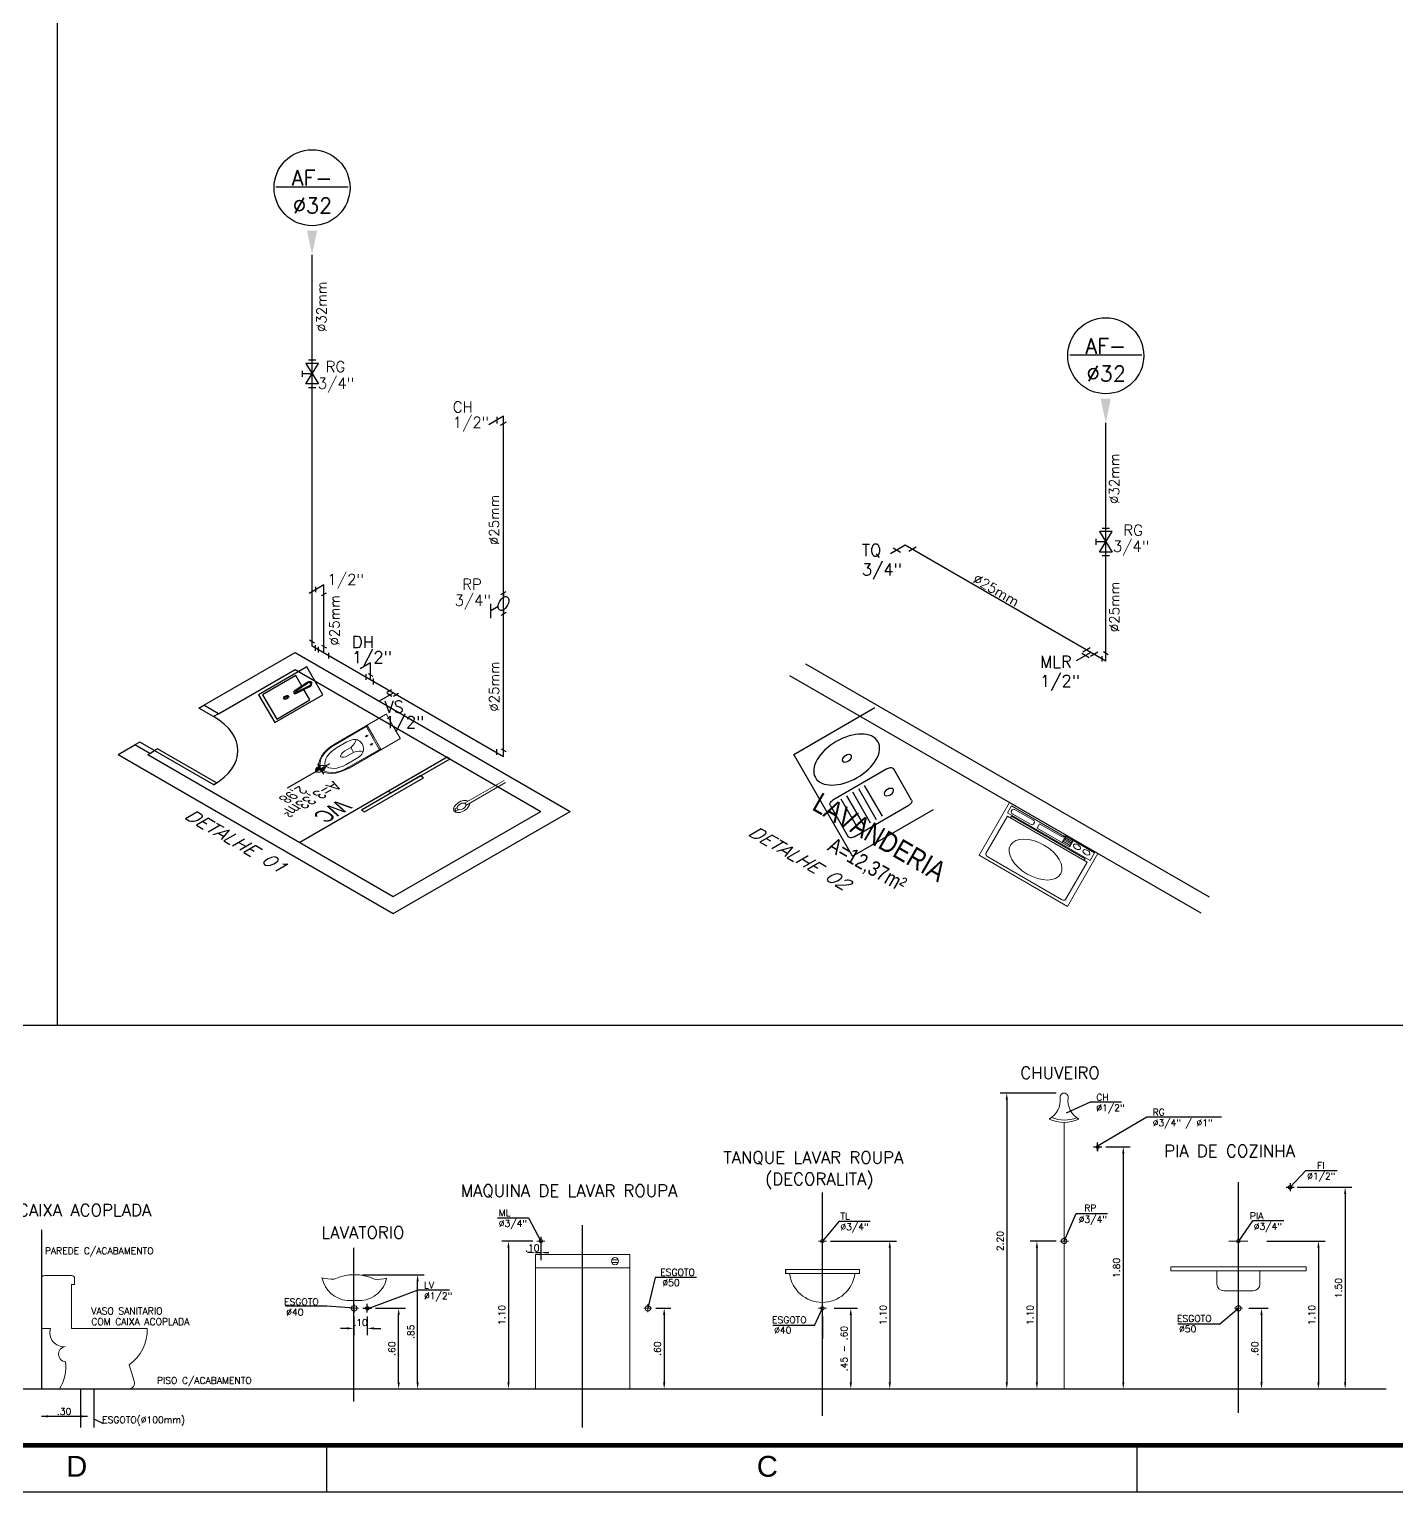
# Model space of a CAD drawing. Header units: millimetres. Extents: x 4156 to 4603, y 996 to 1078.
# Drawn here: x 4543.06 to 4572.58, y 996.22 to 1027.8 of the extents above; entities that cross this region are included whole.
import ezdxf
from ezdxf.enums import TextEntityAlignment as Align

# ---------------------------------------------------------------- set-up
doc = ezdxf.new("R2010")
doc.units = ezdxf.units.MM
doc.header["$LTSCALE"] = 20
doc.linetypes.add('DIVIDE', pattern=[1.25, 0.5, -0.25, 0, -0.25, 0, -0.25])
for name, color, linetype in [('-HIDRO', 8, 'Continuous'), ('A-PEN-R', 1, 'Continuous'), ('A-PEN-Y', 2, 'Continuous'), ('AF', 5, 'Continuous'), ('CERC02', 3, 'Continuous'), ('CONEXAO_AG_FRIA', 2, 'Continuous'), ('CONEXÃO_HIDRÁULICA', 2, 'Continuous'), ('COTAS01', 7, 'Continuous'), ('Diametro', 2, 'Continuous'), ('E-txt-g', 3, 'Continuous'), ('Esgoto', 5, 'Continuous'), ('ESPECIFICAÇÃO02', 7, 'Continuous'), ('HIDROSSANITÁRIO', 8, 'Continuous'), ('LAYER8', 9, 'Continuous'), ('MOB', 251, 'Continuous'), ("PRANCHA - PROJETU'S", 7, 'Continuous'), ('Prumadas_L', 1, 'Continuous'), ('Prumadas_Q', 3, 'Continuous'), ('Prumadas_T', 2, 'Continuous'), ('TEXT', 2, 'Continuous'), ('TUBELPAREDE', 2, 'Continuous')]:
    doc.layers.add(name, color=color, linetype=linetype)
for name, color, linetype, lineweight in [('BLOCOS HIDRAULICA', 4, 'Continuous', 9), ('E-Lay-9', 9, 'Continuous', 9), ('E-Txt-W', 7, 'Continuous', 20)]:
    doc.layers.add(name, color=color, linetype=linetype, lineweight=lineweight)
doc.styles.add('ARIAL', font='arial.ttf', dxfattribs={"height": 2})
doc.styles.add('F2', font='ARIALN.TTF')
doc.styles.add('REG60', font='romans.shx', dxfattribs={"width": 0.8, "height": 0.15})
doc.styles.add('REG80', font='romans.shx', dxfattribs={"width": 0.8, "height": 0.2})
doc.styles.add('ROMANS', font='romans__.ttf', dxfattribs={"height": 0.1})

# ---------------------------------------------------------------- blocks, each defined once
blk = doc.blocks.new('*U850', base_point=(2541.5, 289.3))
for p, q in [((2535.8, 298.7), (2547.3, 280)), ((2535.8, 280), (2547.3, 298.7)), ((2547.3, 298.7), (2535.8, 298.7)), ((2538.2, 302), (2544.9, 302)), ((2541.5, 289.3), (2532.6, 289.3)), ((2547.3, 280), (2535.8, 280)), ((2538.2, 276.7), (2544.9, 276.7))]:
    blk.add_line(p, q)
at = {"linetype": 'Continuous'}
blk.add_line((2532.6, 286.6), (2532.6, 292.1), dxfattribs=at)
blk = doc.blocks.new('vaso-s')
at = {"layer": 'E-Lay-9', "color": 8}
for p, q in [((0, 0.17), (0, 0)), ((0.426, 0.175), (0.005, 0.175)), ((0.16, 0.17), (0.16, 0.17)), ((0.16, 0.17), (0.16, 0)), ((0.426, 0.165), (0.165, 0.165)), ((0.17, 0), (0.17, 0.16)), ((0.431, 0.12), (0.346, 0.12)), ((0.213, 0.06), (0.189, 0.06)), ((0.201, 0.048), (0.201, 0.072)), ((0.341, 0.035), (0.341, 0)), ((0.391, 0.035), (0.341, 0.035)), ((0, -0.17), (0, 0)), ((0.16, -0.17), (0.16, 0)), ((0.17, 0), (0.17, -0.16)), ((0.213, -0.06), (0.189, -0.06)), ((0.201, -0.048), (0.201, -0.072)), ((0.341, -0.035), (0.341, 0)), ((0.391, -0.035), (0.341, -0.035)), ((0.426, -0.175), (0.005, -0.175)), ((0.16, -0.17), (0.16, -0.17)), ((0.426, -0.165), (0.165, -0.165)), ((0.431, -0.12), (0.346, -0.12))]:
    blk.add_line(p, q, dxfattribs=at)
for centre in [(0.201, 0.06), (0.201, -0.06)]:
    blk.add_circle(centre, 0.005, dxfattribs=at)
for centre, radius, start, end in [((0.005, 0.17), 0.005, 90, 180), ((0.155, 0.17), 0.005, 0, 90), ((0.165, 0.17), 0.00495, 180, 270), ((0.165, 0.16), 0.00495, 0, 90), ((0.346, 0.038), 0.0825, 90, 163.0355), ((0.426, -0.015), 0.19, 4.5281, 90), ((0.426, -0.015), 0.18, 4.7802, 90), ((0.431, -0.015), 0.135, 6.3794, 90), ((0.518, -0.015), 0.262, 163.0355, 176.7233), ((0.375, 0.136), 0.107, 206.9395, 250.9647), ((0.391, -0.015), 0.05, 17.4576, 90), ((0.518, 0.015), 0.262, 183.2767, 196.9645), ((0.346, -0.038), 0.0825, 196.9645, 270), ((0.375, -0.136), 0.107, 109.0353, 153.0605), ((0.391, 0.015), 0.05, 270, 342.5424), ((0.426, 0.015), 0.19, 270, 355.4719), ((0.426, 0.015), 0.18, 270, 355.2198), ((0.431, 0.015), 0.135, 270, 353.6206), ((0.005, -0.17), 0.005, 180, 270), ((0.155, -0.17), 0.005, 270, 0), ((0.165, -0.17), 0.00495, 90, 180), ((0.165, -0.16), 0.00495, 270, 0)]:
    blk.add_arc(centre, radius, start, end, dxfattribs=at)
blk = doc.blocks.new('Chuveiro')
at = {"layer": 'E-Lay-9', "color": 8}
for p, q in [((-0.031, 0.016), (-0.36, 0.016)), ((0.051, 0.016), (0.031, 0.016)), ((0.051, 0.016), (0.051, -0.016)), ((-0.031, -0.016), (-0.36, -0.016)), ((0.051, -0.016), (0.031, -0.016))]:
    blk.add_line(p, q, dxfattribs=at)
blk.add_circle((0, 0), 0.0348, dxfattribs=at)
for centre, radius, start, end in [((0, 0), 0.0624, 194.4775, 165.5225), ((0.009, 0), 0.0444, 339.4266, 20.5734)]:
    blk.add_arc(centre, radius, start, end, dxfattribs=at)
blk = doc.blocks.new('CUBA QUADRADA-flat-4-flat-1')
at = {"layer": 'MOB'}
blk.add_lwpolyline([(0, -0.2), (0.4, -0.2), (0.4, 0.2), (0, 0.2)], close=True, dxfattribs=at)
blk.add_lwpolyline([(0.1, -0.025), (0.1, -0.175), (0.375, -0.175), (0.375, 0.175), (0.1, 0.175), (0.1, 0.025)], dxfattribs=at)
for points in [[(0.155, -0.02), (0.055, -0.03, -1), (0.055, 0.03), (0.155, 0.02, -1)], [(0.155, -0.01), (0.055, -0.02, -1), (0.055, 0.02), (0.155, 0.01, -1)]]:
    blk.add_lwpolyline(points, format="xyb", close=True, dxfattribs=at)
for radius in [0.02, 0.0125]:
    blk.add_circle((0.238, 0), radius, dxfattribs=at)
blk = doc.blocks.new('TXT-AMB75')
at = {"layer": 'E-txt-g', "style": 'REG80', "width": 0.8, "flags": 8}
blk.add_attdef('TXT', text='', height=0.2, dxfattribs=at).set_placement((0.005, 0.296), align=Align.CENTER)
at = {"layer": 'E-Txt-W', "style": 'REG60', "width": 0.8, "flags": 8}
blk.add_attdef('TXT', text='', height=0.15, dxfattribs=at).set_placement((0.005, 0.027), align=Align.CENTER)
blk = doc.blocks.new('NV')
at = {"color": 4, "linetype": 'ByBlock', "ltscale": 0.5}
for p, q in [((-1.414, -0.142), (-1.414, 0.107)), ((-1.539, -0.018), (-0.953, -0.018))]:
    blk.add_line(p, q, dxfattribs=at)
at = {"color": 4, "ltscale": 2.5}
blk.add_circle((-1.414, -0.018), 0.0622, dxfattribs=at)
at = {"color": 4}
for points in [[(-1.414, -0.018), (-1.458, 0.026), (-1.476, -0.018), (-1.472, 0.006)], [(-1.414, -0.018), (-1.414, 0.045), (-1.458, 0.026), (-1.438, 0.04)], [(-1.414, -0.018), (-1.352, -0.018), (-1.37, -0.062), (-1.357, -0.041)], [(-1.414, -0.018), (-1.37, -0.062), (-1.414, -0.08), (-1.39, -0.075)]]:
    blk.add_solid(points, dxfattribs=at)
at = {"layer": 'E-Txt-W', "color": 4, "ltscale": 2.5, "style": 'F2'}
blk.add_attdef('COTAPISO', (-1.306, 0.073), '', height=0.15, dxfattribs=at)
blk = doc.blocks.new('det 1')
at = {"layer": '-HIDRO', "linetype": 'Continuous'}
for p, q in [((-1.71, 1.565), (-1.053, 2.222)), ((-1.053, 2.222), (0.927, 0.242)), ((-1.604, 1.459), (-1.053, 2.01)), ((-1.053, 2.01), (0.715, 0.242)), ((-1.604, 1.459), (-1.71, 1.565)), ((-2.099, 0.964), (-2.205, 1.07)), ((-2.325, 0.95), (-0.346, -1.03)), ((-2.113, 0.95), (-0.346, -0.818)), ((0.041, 0.916), (-1.019, -0.145)), ((-0.346, -0.818), (0.715, 0.242)), ((-0.346, -1.03), (0.927, 0.242))]:
    blk.add_line(p, q, dxfattribs=at)
at = {"layer": '-HIDRO'}
for p, q in [((-2.325, 0.95), (-2.205, 1.07)), ((-2.113, 0.95), (-2.099, 0.964)), ((0.041, 0.916), (-1.019, -0.145))]:
    blk.add_line(p, q, dxfattribs=at)
for points in [[(-1.604, 1.459), (-1.64, 1.423), (-1.746, 1.529), (-1.71, 1.565)], [(-2.099, 0.964), (-2.064, 0.999), (-2.17, 1.105), (-2.205, 1.07)]]:
    blk.add_lwpolyline(points, dxfattribs=at)
for points in [[(-2.064, 0.999), (-1.64, 0.575), (-1.618, 0.596), (-2.043, 1.02)], [(0.041, 0.916), (-0.383, 0.492), (-0.362, 0.471), (0.063, 0.895)], [(-0.149, 0.683), (-0.574, 0.258), (-0.552, 0.237), (-0.128, 0.662)]]:
    blk.add_lwpolyline(points, close=True, dxfattribs=at)
blk.add_arc((-2.064, 0.999), 0.6, 315, 45, dxfattribs=at)
at = {"layer": '-HIDRO', "rotation": 225}
blk.add_blockref('CUBA QUADRADA-flat-4-flat-1', (-0.911, 1.869), dxfattribs=at)
at = {"layer": '-HIDRO', "xscale": -1, "rotation": 44.99999999999984}
for name, p in [('vaso-s', (-0.346, 1.303)), ('Chuveiro', (0.145, 0.303))]:
    blk.add_blockref(name, p, dxfattribs=at)
at = {"layer": '-HIDRO'}
ref = blk.add_blockref('NV', (-1.602, 0.027), dxfattribs=dict(at, xscale=0.6, yscale=0.6, zscale=0.6, rotation=225))
ref.add_attrib('COTAPISO', '2,98', (-1.023, 0.564), dxfattribs={"layer": 'E-Txt-W', "color": 4, "ltscale": 2.5, "height": 0.1, "rotation": 225, "style": 'F2'})
ref = blk.add_blockref('TXT-AMB75', (-0.986, 0.449), dxfattribs=dict(at, xscale=0.729, yscale=0.7290000000000001, zscale=0.7290000000000001, rotation=225))
ref.add_attrib('TXT', 'WC', dxfattribs={"layer": 'E-txt-g', "color": 2, "height": 0.1458, "rotation": 225, "style": 'F2'}).set_placement((-0.836, 0.293), align=Align.CENTER)
ref.add_attrib('TXT', 'A=3,33m²', dxfattribs={"layer": 'E-Txt-W', "height": 0.1094, "rotation": 225, "style": 'F2'}).set_placement((-0.974, 0.432), align=Align.CENTER)
blk = doc.blocks.new('*U844', base_point=(2541.5, 289.3))
for p, q in [((2535.8, 298.7), (2547.3, 280)), ((2535.8, 280), (2547.3, 298.7)), ((2547.3, 298.7), (2535.8, 298.7)), ((2538.2, 302), (2544.9, 302)), ((2541.5, 289.3), (2532.6, 289.3)), ((2547.3, 280), (2535.8, 280)), ((2538.2, 276.7), (2544.9, 276.7))]:
    blk.add_line(p, q)
at = {"linetype": 'Continuous'}
blk.add_line((2532.6, 286.6), (2532.6, 292.1), dxfattribs=at)
blk = doc.blocks.new('*U845', base_point=(2541.5, 283.9))
for p, q in [((2535.4, 277.1), (2535.4, 283.8)), ((2538.6, 275.6), (2544.4, 278.9))]:
    blk.add_line(p, q)
blk = doc.blocks.new('ADH_CXI_RG_A')
for p, q in [((0.019, 0.067), (-0.019, 0.089)), ((0, 0.078), (0, 0.046)), ((-0.019, -0.067), (0.019, -0.089)), ((0, -0.046), (0, -0.078)), ((0.04, -0.023), (0.094, -0.054)), ((0.094, -0.107), (0.094, -0.002))]:
    blk.add_line(p, q)
blk.add_lwpolyline([(0.04, -0.023, 0.064782), (0.037, -0.006, 0.052885), (0.03, 0.012, 0.05077), (0.02, 0.028, 0.057376), (0.007, 0.041, 0.075912), (-0.007, 0.049, 0.111921), (-0.02, 0.051, 0.1493), (-0.03, 0.047, 0.133827), (-0.037, 0.037, 0.091621), (-0.04, 0.023, 0.064782), (-0.037, 0.006, 0.052885), (-0.03, -0.012, 0.05077), (-0.02, -0.028, 0.057376), (-0.007, -0.041, 0.075912), (0.007, -0.049, 0.111921), (0.02, -0.051, 0.1493), (0.03, -0.047, 0.133827), (0.037, -0.037, 0.091621), (0.04, -0.023)], format="xyb", close=True)
blk = doc.blocks.new('A$C656368A0')
at = {"layer": 'COTAS01', "color": 8}
for p, q in [((0, 1.1964), (0, 0)), ((0, 1.1964), (0.5505, 1.1964)), ((0.1097, 0.997), (0.1097, 0.6345)), ((0.1497, 0.997), (0.1497, 0.6345)), ((0.1897, 0.997), (0.1897, 0.6345)), ((0.2298, 0.997), (0.2298, 0.6345)), ((0.2698, 0.997), (0.2698, 0.6345)), ((0, 0), (0.5505, 0))]:
    blk.add_line(p, q, dxfattribs=at)
for centre in [(0.3736, 0.8158), (0.2591, 0.3053)]:
    blk.add_circle(centre, 0.0307, dxfattribs=at)
at = {"layer": 'ESPECIFICAÇÃO02', "color": 8}
blk.add_lwpolyline([(0.4658, 0.6329, -0.414214), (0.4357, 0.6029), (0.0655, 0.6029, -0.414214), (0.0354, 0.6329), (0.0354, 1.0032, -0.414214), (0.0655, 1.0332), (0.4357, 1.0332, -0.414214), (0.4658, 1.0032)], format="xyb", close=True, dxfattribs=at)
blk.add_circle((0.2541, 0.3149), 0.212, dxfattribs=at)
blk = doc.blocks.new('Maquina de Lavar')
at = {"layer": 'E-Lay-9', "color": 8}
for p, q in [((0.3, 0), (-0.3, 0)), ((-0.3, 0), (-0.3, -0.62)), ((-0.08, -0.01), (-0.28, -0.01)), ((-0.28, -0.01), (-0.28, -0.1)), ((-0.1357, -0.085), (-0.1357, -0.01)), ((-0.0857, -0.025), (-0.1357, -0.025)), ((-0.0857, -0.04), (-0.1357, -0.04)), ((-0.0857, -0.055), (-0.1357, -0.055)), ((-0.0857, -0.07), (-0.1357, -0.07)), ((0.085, -0.085), (-0.1357, -0.085)), ((-0.0857, -0.085), (-0.0857, -0.01)), ((-0.08, -0.01), (-0.08, -0.02)), ((0.28, -0.02), (-0.08, -0.02)), ((0.085, -0.035), (-0.065, -0.035)), ((0.085, -0.085), (0.085, -0.035)), ((0.115, -0.07), (0.115, -0.05)), ((0.25, -0.035), (0.13, -0.035)), ((0.25, -0.085), (0.13, -0.085)), ((0.265, -0.07), (0.265, -0.05)), ((0.28, -0.1), (0.28, -0.02)), ((0.3, -0.62), (0.3, 0)), ((0.28, -0.1), (-0.28, -0.1)), ((0.27, -0.13), (-0.27, -0.13)), ((-0.27, -0.13), (-0.27, -0.57)), ((0.25, -0.11), (-0.25, -0.11)), ((-0.25, -0.11), (-0.25, -0.13)), ((0.25, -0.13), (0.25, -0.11)), ((0.27, -0.57), (0.27, -0.13)), ((-0.25, -0.59), (0.25, -0.59)), ((-0.3, -0.62), (0.3, -0.62))]:
    blk.add_line(p, q, dxfattribs=at)
for centre, radius in [((-0.2372, -0.0475), 0.0227), ((-0.1735, -0.0475), 0.0227), ((0, -0.37), 0.1701)]:
    blk.add_circle(centre, radius, dxfattribs=at)
for centre, radius, start, end in [((-0.065, -0.02), 0.015, 180, 270), ((0.13, -0.05), 0.015, 90, 180), ((0.13, -0.07), 0.015, 180, 270), ((0.25, -0.05), 0.015, 360, 90), ((0.25, -0.07), 0.015, 270, 360), ((-0.25, -0.57), 0.02, 180, 270), ((0.25, -0.57), 0.02, 270, 360)]:
    blk.add_arc(centre, radius, start, end, dxfattribs=at)
blk = doc.blocks.new('*E964')
at = {"layer": 'HIDROSSANITÁRIO', "color": 8, "ltscale": 0.35, "xscale": -1, "rotation": 225}
blk.add_blockref('A$C656368A0', (-0.9043, 0.4113), dxfattribs=at)
at = {"layer": 'HIDROSSANITÁRIO', "color": 8, "xscale": -1, "rotation": 315}
blk.add_blockref('Maquina de Lavar', (0.6235, -0.338), dxfattribs=at)
blk = doc.blocks.new('det 2')
at = {"layer": 'HIDROSSANITÁRIO', "color": 8, "linetype": 'Continuous'}
for p, q in [((-1.141, 0.959), (1.819, -0.75)), ((-1.028, 1.044), (1.879, -0.635))]:
    blk.add_line(p, q, dxfattribs=at)
at = {"layer": 'Diametro'}
ref = blk.add_blockref('TXT-AMB75', (-0.622, -0.464), dxfattribs=dict(at, xscale=0.729, yscale=0.729, zscale=0.7290000000000001, rotation=330.0000000000001))
ref.add_attrib('TXT', 'LAVANDERIA ', dxfattribs={"layer": 'E-txt-g', "color": 2, "height": 0.1458, "rotation": 330, "style": 'F2'}).set_placement((-0.51, -0.279), align=Align.CENTER)
ref.add_attrib('TXT', 'A=12,37m²', dxfattribs={"layer": 'E-Txt-W', "height": 0.1094, "rotation": 330, "style": 'F2'}).set_placement((-0.609, -0.449), align=Align.CENTER)
at = {"layer": 'Esgoto', "xscale": 1.2249898, "yscale": 0.7072478610300001, "zscale": 1.2249898}
blk.add_blockref('*E964', (-0.004, 0.1), dxfattribs=at)
blk = doc.blocks.new('ADFSGASDFG')
at = {"layer": "PRANCHA - PROJETU'S", "color": 1}
for p, q in [((307.178, 48.946), (307.178, 47.946)), ((307.178, 48.946), (307.178, 47.946)), ((276.578, 47.946), (360.678, 47.946))]:
    blk.add_line(p, q, dxfattribs=at)
at = {"layer": "PRANCHA - PROJETU'S", "color": 4, "const_width": 0.1}
blk.add_lwpolyline([(279.078, 106.346), (359.678, 106.346), (359.678, 48.946), (279.078, 48.946)], close=True, dxfattribs=at)
at = {"layer": "PRANCHA - PROJETU'S", "color": 50, "linetype": 'Continuous', "style": 'ARIAL'}
for s, p in [('D', (301.788, 48.496)), ('C', (316.698, 48.496)), ('C', (316.698, 48.496))]:
    blk.add_text(s, height=0.45, dxfattribs=at).set_placement(p, align=Align.MIDDLE)

msp = doc.modelspace()

# ---------------------------------------------------------------- linework, layer by layer
msp.add_line((4554.105, 1001.543), (4554.105, 1001.219))
at = {"linetype": 'ByBlock'}
for p, q in [((4553.902, 1001.381), (4553.815, 1001.381)), ((4553.989, 1001.381), (4554.105, 1001.381)), ((4554.192, 1001.381), (4554.279, 1001.381))]:
    msp.add_line(p, q, dxfattribs=at)
for points in [[(4553.902, 1001.396), (4553.902, 1001.367), (4553.989, 1001.381)], [(4554.192, 1001.396), (4554.192, 1001.367), (4554.105, 1001.381)]]:
    msp.add_solid(points, dxfattribs=at)
at = {"layer": 'A-PEN-R'}
for p, q in [((4543.66, 1054.941), (4543.66, 1006.295)), ((4534.288, 1006.295), (4584.473, 1006.295))]:
    msp.add_line(p, q, dxfattribs=at)
at = {"layer": 'A-PEN-Y'}
for p, q in [((4561.709, 1016.597), (4561.868, 1016.505)), ((4562.206, 1016.611), (4562.047, 1016.519)), ((4549.11, 1014.61), (4549.216, 1014.549)), ((4549.232, 1014.497), (4549.232, 1014.374)), ((4549.296, 1014.46), (4549.296, 1014.338)), ((4549.368, 1014.497), (4549.474, 1014.436)), ((4565.966, 1014.44), (4565.807, 1014.348)), ((4549.521, 1014.33), (4549.521, 1014.208)), ((4565.781, 1014.321), (4565.94, 1014.229)), ((4566.129, 1014.345), (4565.97, 1014.254)), ((4550.322, 1013.868), (4550.322, 1013.745)), ((4550.373, 1013.885), (4550.479, 1013.824)), ((4550.485, 1013.774), (4550.485, 1013.651)), ((4550.778, 1013.482), (4550.884, 1013.543)), ((4550.889, 1013.388), (4550.783, 1013.45)), ((4550.923, 1013.398), (4551.029, 1013.46)), ((4553.142, 1012.249), (4553.142, 1012.126)), ((4553.243, 1012.26), (4553.349, 1012.198))]:
    msp.add_line(p, q, dxfattribs=at)
at = {"layer": 'AF'}
for p, q in [((4549.163, 1014.476), (4549.163, 1022.928)), ((4553.296, 1019.439), (4552.978, 1019.255)), ((4553.296, 1012.089), (4553.296, 1019.439)), ((4566.3, 1014.155), (4566.3, 1019.3)), ((4566.3, 1014.155), (4566.3, 1019.3)), ((4561.969, 1016.655), (4561.651, 1016.472)), ((4561.969, 1016.655), (4561.651, 1016.472)), ((4549.421, 1015.797), (4549.103, 1015.613)), ((4549.421, 1014.327), (4549.421, 1015.797)), ((4553.296, 1012.089), (4549.163, 1014.476)), ((4550.423, 1014.116), (4550.201, 1013.987)), ((4550.423, 1013.748), (4550.423, 1014.116)), ((4565.976, 1014.342), (4565.658, 1014.158)), ((4550.915, 1013.464), (4550.597, 1013.281))]:
    msp.add_line(p, q, dxfattribs=at)
at = {"layer": 'BLOCOS HIDRAULICA'}
for p, q in [((4565.4, 1001.689), (4565.4, 1004.19)), ((4565.4, 1001.538), (4565.4, 1001.723)), ((4554.018, 1001.63), (4554.192, 1001.63)), ((4560.095, 1001.63), (4560.27, 1001.63)), ((4565.308, 1001.63), (4565.493, 1001.63)), ((4565.4, 998.436), (4565.4, 1001.572)), ((4568.961, 1001.63), (4569.37, 1001.63)), ((4569.077, 1001.63), (4569.251, 1001.63)), ((4553.989, 1001.34), (4553.989, 998.436)), ((4553.989, 1001.34), (4556.022, 1001.34)), ((4555.632, 1001.224), (4555.776, 1001.224)), ((4555.632, 1001.166), (4555.776, 1001.166)), ((4556.022, 1001.34), (4556.022, 998.436)), ((4543.384, 1000.886), (4543.972, 1000.886)), ((4544.037, 1000.821), (4544.037, 1000.69)), ((4553.989, 1001.05), (4556.022, 1001.05)), ((4560.981, 1001.015), (4559.384, 1001.015)), ((4559.384, 1000.927), (4560.981, 1000.927)), ((4560.981, 1001.015), (4560.981, 1000.927)), ((4570.625, 1001.076), (4567.703, 1001.076)), ((4567.703, 1000.989), (4567.703, 1001.076)), ((4567.703, 1000.989), (4570.625, 1000.989)), ((4568.7, 1000.989), (4568.7, 1000.7)), ((4569.628, 1000.989), (4569.628, 1000.7)), ((4570.625, 1000.989), (4570.625, 1001.076)), ((4544.037, 1000.69), (4543.972, 1000.69)), ((4543.972, 1000.69), (4543.972, 999.743)), ((4568.846, 1000.554), (4569.483, 1000.554)), ((4549.979, 1000.178), (4550.164, 1000.178)), ((4556.327, 1000.178), (4556.502, 1000.178)), ((4556.414, 1000.266), (4556.414, 1000.091)), ((4560.095, 1000.178), (4560.27, 1000.178)), ((4569.077, 1000.178), (4569.251, 1000.178)), ((4543.514, 999.743), (4543.318, 999.743)), ((4543.972, 999.743), (4545.605, 999.743)), ((4545.213, 998.959), (4545.323, 998.606)), ((4545.199, 998.436), (4543.71, 998.436))]:
    msp.add_line(p, q, dxfattribs=at)
at = {"layer": 'BLOCOS HIDRAULICA', "color": 8}
msp.add_line((4543.318, 999.743), (4543.318, 1000.821), dxfattribs=at)
at = {"layer": 'BLOCOS HIDRAULICA', "linetype": 'DIVIDE'}
msp.add_line((4550.071, 1000.086), (4550.071, 1000.271), dxfattribs=at)
at = {"layer": 'BLOCOS HIDRAULICA'}
for points in [[(4565.081, 1004.262, 0.299855), (4565.313, 1004.726, -1.127154), (4565.488, 1004.726, 0.299855), (4565.72, 1004.262, -0.225434), (4565.081, 1004.262)], [(4565.675, 1004.292, -0.188676), (4565.132, 1004.296)]]:
    msp.add_lwpolyline(points, format="xyb", dxfattribs=at)
for centre, radius in [((4554.105, 1001.63), 0.0388), ((4560.183, 1001.63), 0.0388), ((4565.4, 1001.63), 0.0583), ((4569.164, 1001.63), 0.0388), ((4555.704, 1001.195), 0.0777), ((4550.071, 1000.178), 0.0607), ((4556.414, 1000.178), 0.0583), ((4560.183, 1000.178), 0.0388), ((4569.164, 1000.178), 0.0583)]:
    msp.add_circle(centre, radius, dxfattribs=at)
for centre, radius, start, end in [((4543.384, 1000.821), 0.0653, 90, 180), ((4543.972, 1000.821), 0.0653, 0, 90), ((4549.731, 1002.853), 2.051, 259.8389, 267.4965), ((4549.976, 1000.953), 0.609, 192.0404, 264.6167), ((4550.077, 999.908), 0.996, 64.0686, 115.9314), ((4550.178, 1000.953), 0.609, 275.3833, 347.9596), ((4550.573, 1001.665), 0.863, 266.0429, 283.4487), ((4560.178, 1001.016), 0.711, 187.145, 352.855), ((4568.846, 1000.7), 0.145, 180, 270), ((4569.483, 1000.7), 0.145, 270, 0), ((4550.077, 989.778), 10.569, 89.1423, 90.8577), ((4543.805, 999.653), 0.304, 162.8316, 275.0708), ((4544.688, 999.711), 0.918, 304.9042, 1.9657), ((4543.854, 999.185), 0.166, 97.4898, 265.6395), ((4542.946, 998.914), 0.901, 328.009, 6.7373), ((4545.199, 998.567), 0.131, 270, 17.354)]:
    msp.add_arc(centre, radius, start, end, dxfattribs=at)
at = {"layer": 'CONEXÃO_HIDRÁULICA'}
for p, q in [((4549.248, 1015.639), (4549.248, 1015.758)), ((4549.369, 1015.569), (4549.472, 1015.628)), ((4566.222, 1014.141), (4566.222, 1014.26)), ((4566.352, 1014.291), (4566.249, 1014.351))]:
    msp.add_line(p, q, dxfattribs=at)
at = {"layer": 'Esgoto'}
msp.add_line((4566.3, 1014.155), (4561.969, 1016.655), dxfattribs=at)
at = {"layer": 'LAYER8', "linetype": 'ByBlock'}
for p, q in [((4565.226, 1004.825), (4564.018, 1004.825)), ((4564.163, 1004.68), (4564.163, 998.581)), ((4566.299, 1003.663), (4566.824, 1003.663)), ((4566.679, 1003.518), (4566.679, 998.581)), ((4570.433, 1002.792), (4571.614, 1002.792)), ((4571.469, 1002.647), (4571.469, 998.581)), ((4553.931, 1001.63), (4553.259, 1001.63)), ((4553.404, 1001.485), (4553.404, 998.581)), ((4560.357, 1001.63), (4561.782, 1001.63)), ((4561.637, 1001.485), (4561.637, 998.581)), ((4565.226, 1001.63), (4564.668, 1001.63)), ((4564.814, 1001.485), (4564.814, 998.581)), ((4569.781, 1001.63), (4571.038, 1001.63)), ((4570.892, 1001.485), (4570.892, 998.581)), ((4550.252, 1000.904), (4551.587, 1000.904)), ((4551.442, 998.581), (4551.442, 1000.759)), ((4550.53, 1000.178), (4551.178, 1000.178)), ((4556.589, 1000.178), (4556.912, 1000.178)), ((4560.437, 1000.178), (4560.94, 1000.178)), ((4569.392, 1000.178), (4569.808, 1000.178)), ((4550.065, 1000.004), (4550.065, 999.599)), ((4550.356, 1000.004), (4550.356, 999.599)), ((4551.033, 998.581), (4551.033, 1000.033)), ((4556.766, 1000.033), (4556.766, 998.581)), ((4560.183, 1000.004), (4560.183, 999.523)), ((4560.795, 1000.033), (4560.795, 998.581)), ((4569.663, 1000.033), (4569.663, 998.581)), ((4549.92, 999.744), (4549.775, 999.744)), ((4550.501, 999.744), (4550.646, 999.744)), ((4543.318, 997.845), (4544.315, 997.845))]:
    msp.add_line(p, q, dxfattribs=at)
at = {"layer": 'LAYER8'}
for p, q in [((4565.452, 1004.4), (4565.969, 1004.634)), ((4565.969, 1004.634), (4566.643, 1004.634)), ((4566.125, 1003.685), (4567.186, 1004.311)), ((4567.186, 1004.311), (4568.796, 1004.311)), ((4566.033, 1003.663), (4566.218, 1003.663)), ((4566.125, 1003.571), (4566.125, 1003.756)), ((4566.125, 1003.663), (4566.125, 1003.571)), ((4570.618, 1003.156), (4570.281, 1002.792)), ((4570.618, 1003.156), (4571.293, 1003.156)), ((4570.194, 1002.792), (4570.368, 1002.792)), ((4570.194, 1002.792), (4570.368, 1002.792)), ((4570.281, 1002.879), (4570.281, 1002.705)), ((4553.165, 1002.132), (4553.839, 1002.132)), ((4553.839, 1002.132), (4554.105, 1001.63)), ((4560.541, 1002.059), (4560.183, 1001.63)), ((4560.541, 1002.059), (4561.215, 1002.059)), ((4565.4, 1001.63), (4565.663, 1002.227)), ((4565.663, 1002.227), (4566.337, 1002.227)), ((4569.472, 1002.067), (4569.165, 1001.63)), ((4570.146, 1002.067), (4569.472, 1002.067)), ((4554.105, 1001.718), (4554.105, 1001.543)), ((4556.568, 1000.845), (4556.414, 1000.178)), ((4557.463, 1000.845), (4556.568, 1000.845)), ((4559.384, 1001.015), (4559.384, 1000.927)), ((4550.394, 1000.178), (4551.453, 1000.573)), ((4551.453, 1000.573), (4552.128, 1000.573)), ((4549.483, 1000.226), (4548.589, 1000.226)), ((4550.071, 1000.178), (4549.483, 1000.226)), ((4550.263, 1000.178), (4550.448, 1000.178)), ((4560.01, 999.807), (4560.183, 1000.178)), ((4568.753, 999.833), (4569.164, 1000.178)), ((4568.753, 999.833), (4567.858, 999.833)), ((4560.01, 999.807), (4559.115, 999.807)), ((4544.658, 997.68), (4544.46, 997.782))]:
    msp.add_line(p, q, dxfattribs=at)
at = {"layer": 'LAYER8', "linetype": 'DIVIDE'}
for p, q in [((4560.183, 997.856), (4560.183, 1002.68)), ((4569.164, 997.917), (4569.164, 1002.902)), ((4555.005, 997.604), (4555.005, 1001.97)), ((4550.065, 998.165), (4550.065, 1001.482)), ((4550.356, 1000.086), (4550.356, 1000.271))]:
    msp.add_line(p, q, dxfattribs=at)
at = {"layer": 'LAYER8', "linetype": 'Continuous'}
for p, q in [((4544.17, 997.604), (4544.17, 998.436)), ((4544.46, 997.604), (4544.46, 998.436))]:
    msp.add_line(p, q, dxfattribs=at)
at = {"layer": 'LAYER8', "const_width": 0.0436}
msp.add_lwpolyline([(4566.103, 1003.663, 1), (4566.147, 1003.663, 1)], format="xyb", close=True, dxfattribs=at)
at = {"layer": 'LAYER8', "color": 2}
msp.add_lwpolyline([(4546.592, 998.436), (4547.638, 998.436), (4552.787, 998.436), (4558.128, 998.436), (4562.564, 998.436), (4567.618, 998.436), (4572.355, 998.436)], dxfattribs=at)
at = {"layer": 'LAYER8'}
for centre in [(4570.281, 1002.792), (4550.356, 1000.178)]:
    msp.add_circle(centre, 0.0388, dxfattribs=at)
at = {"layer": 'LAYER8', "linetype": 'ByBlock'}
for points in [[(4564.139, 1004.68), (4564.188, 1004.68), (4564.163, 1004.825)], [(4566.654, 1003.518), (4566.703, 1003.518), (4566.679, 1003.663)], [(4571.445, 1002.647), (4571.493, 1002.647), (4571.469, 1002.792)], [(4553.38, 1001.485), (4553.428, 1001.485), (4553.404, 1001.63)], [(4561.613, 1001.485), (4561.661, 1001.485), (4561.637, 1001.63)], [(4564.789, 1001.485), (4564.838, 1001.485), (4564.814, 1001.63)], [(4570.868, 1001.485), (4570.917, 1001.485), (4570.892, 1001.63)], [(4551.418, 1000.759), (4551.466, 1000.759), (4551.442, 1000.904)], [(4551.009, 1000.033), (4551.057, 1000.033), (4551.033, 1000.178)], [(4556.742, 1000.033), (4556.791, 1000.033), (4556.766, 1000.178)], [(4560.771, 1000.033), (4560.819, 1000.033), (4560.795, 1000.178)], [(4569.639, 1000.033), (4569.687, 1000.033), (4569.663, 1000.178)], [(4549.92, 999.768), (4549.92, 999.72), (4550.065, 999.744)], [(4550.501, 999.768), (4550.501, 999.72), (4550.356, 999.744)], [(4551.009, 998.581), (4551.057, 998.581), (4551.033, 998.436)], [(4551.418, 998.581), (4551.466, 998.581), (4551.442, 998.436)], [(4553.38, 998.581), (4553.428, 998.581), (4553.404, 998.436)], [(4556.742, 998.581), (4556.791, 998.581), (4556.766, 998.436)], [(4560.771, 998.581), (4560.819, 998.581), (4560.795, 998.436)], [(4561.613, 998.581), (4561.661, 998.581), (4561.637, 998.436)], [(4564.139, 998.581), (4564.188, 998.581), (4564.163, 998.436)], [(4564.789, 998.581), (4564.838, 998.581), (4564.814, 998.436)], [(4566.654, 998.581), (4566.703, 998.581), (4566.679, 998.436)], [(4569.639, 998.581), (4569.687, 998.581), (4569.663, 998.436)], [(4570.868, 998.581), (4570.917, 998.581), (4570.892, 998.436)], [(4571.445, 998.581), (4571.493, 998.581), (4571.469, 998.436)], [(4543.463, 997.869), (4543.463, 997.821), (4543.318, 997.845)], [(4544.17, 997.869), (4544.17, 997.821), (4544.315, 997.845)]]:
    msp.add_solid(points, dxfattribs=at)
at = {"layer": "PRANCHA - PROJETU'S", "color": 1}
msp.add_line((4566.973, 997.216), (4566.973, 996.216), dxfattribs=at)
at = {"layer": 'Prumadas_L'}
for p, q in [((4548.383, 1024.396), (4549.943, 1024.396)), ((4565.521, 1020.768), (4567.08, 1020.768))]:
    msp.add_line(p, q, dxfattribs=at)
for points in [[(4549.163, 1022.928), (4549.053, 1023.446), (4549.273, 1023.446)], [(4566.3, 1019.3), (4566.19, 1019.817), (4566.411, 1019.817)]]:
    msp.add_solid(points, dxfattribs=at)
at = {"layer": 'Prumadas_Q'}
for centre in [(4549.163, 1024.375), (4566.3, 1020.746)]:
    msp.add_circle(centre, 0.82, dxfattribs=at)
at = {"layer": 'TUBELPAREDE'}
for p, q in [((4543.318, 1001.87), (4543.318, 998.436)), ((4538.835, 998.436), (4543.318, 998.436)), ((4543.318, 998.436), (4546.592, 998.436))]:
    msp.add_line(p, q, dxfattribs=at)

# ---------------------------------------------------------------- block references
at = {"layer": 'AF', "xscale": 3, "zscale": 3}
for name, p, yscale in [('det 1', (4551.955, 1010.489), 1.73205), ('det 2', (4562.898, 1010.965), 3)]:
    msp.add_blockref(name, p, dxfattribs=dict(at, yscale=yscale))
at = {"layer": 'CONEXAO_AG_FRIA'}
for name, p, xscale, yscale, zscale in [('*U844', (4549.163, 1020.356), 0.02351980416078078, 0.02351980415994519, 2.351980416000001), ('*U845', (4553.296, 1019.431), 0.02204981640114977, 0.02204981639989639, 2.204981640000001), ('*U850', (4566.3, 1016.727), 0.02351980416078078, 0.02351980415994519, 2.351980416000001)]:
    msp.add_blockref(name, p, dxfattribs=dict(at, xscale=xscale, yscale=yscale, zscale=zscale))
at = {"layer": 'CONEXÃO_HIDRÁULICA', "xscale": -2.939975520000669, "yscale": 2.939975519999833, "zscale": 2.93997552}
msp.add_blockref('ADH_CXI_RG_A', (4553.296, 1015.397), dxfattribs=at)
at = {"layer": "PRANCHA - PROJETU'S", "color": 1}
msp.add_blockref('ADFSGASDFG', (4242.295, 948.27), dxfattribs=at)

# ---------------------------------------------------------------- texts
at = {"linetype": 'ByBlock', "style": 'ROMANS'}
msp.add_text('.10', height=0.1452, dxfattribs=at).set_placement((4553.919, 1001.48), align=Align.MIDDLE_CENTER)
at = {"layer": 'CERC02', "style": 'ROMANS'}
for s, p in [('CH', (4566.096, 1004.807)), ('%%C1/2"', (4566.096, 1004.579)), ('%%C3/4" / %%C1"', (4567.313, 1004.257)), ('RG', (4567.313, 1004.484)), ('FI', (4570.865, 1003.334)), ('%%C1/2"', (4570.648, 1003.106)), ('RP', (4565.835, 1002.415)), ('%%C3/4"', (4553.194, 1002.082)), ('ML', (4553.194, 1002.31)), ('TL', (4560.57, 1002.237)), ('%%C3/4"', (4560.57, 1002.009)), ('%%C3/4"', (4565.715, 1002.172)), ('PIA', (4569.411, 1002.245)), ('%%C3/4"', (4569.494, 1002.018)), ('PAREDE C/ACABAMENTO', (4543.395, 1001.492)), ('ESGOTO', (4556.681, 1001.027)), ('%%C50', (4556.727, 1000.804)), ('%%C1/2"', (4551.58, 1000.519)), ('LV', (4551.58, 1000.747)), ('VASO SANITARIO ', (4544.397, 1000.192)), ('ESGOTO', (4548.56, 1000.389)), ('%%C40', (4548.606, 1000.166)), ('COM CAIXA ACOPLADA', (4544.397, 999.962)), ('ESGOTO', (4559.094, 1000.002)), ('ESGOTO', (4567.838, 1000.028)), ('%%C40', (4559.14, 999.779)), ('%%C50', (4567.883, 999.805)), ('PISO C/ACABAMENTO', (4545.813, 998.692)), ('ESGOTO(%%c100mm)', (4544.63, 997.843))]:
    msp.add_text(s, height=0.1452, dxfattribs=at).set_placement(p, align=Align.TOP_LEFT)
at = {"layer": 'CONEXAO_AG_FRIA', "style": 'ROMANS'}
for s, height, p in [('RG', 0.2352, (4549.459, 1020.393)), ('3/4"', 0.2352, (4549.288, 1020.033)), ('CH', 0.2352, (4552.201, 1019.521)), ('1/2"', 0.2352, (4552.201, 1019.19)), ('RG', 0.2352, (4566.681, 1016.862)), ('TQ', 0.2572, (4561.035, 1016.418)), ('3/4"', 0.2352, (4566.454, 1016.514)), ('3/4"', 0.2572, (4561.035, 1016.004)), ('1/2"', 0.2352, (4549.497, 1015.797)), ('3/4"', 0.2352, (4552.242, 1015.347)), ('RP', 0.2352, (4552.405, 1015.692)), ('DH', 0.2572, (4550.024, 1014.437)), ('1/2"', 0.2572, (4550.024, 1014.107)), ('MLR', 0.2572, (4564.881, 1014.008)), ('1/2"', 0.2572, (4564.881, 1013.595)), ('VS', 0.2572, (4550.726, 1013.036)), ('1/2"', 0.2572, (4550.726, 1012.705))]:
    msp.add_text(s, height=height, dxfattribs=at).set_placement(p)
at = {"layer": 'Diametro', "style": 'ROMANS'}
for s, rotation, p in [('%%C32mm', 90, (4549.472, 1021.803)), ('%%C32mm', 90, (4566.588, 1018.091)), ('%%C25mm', 90, (4553.198, 1017.201)), ('%%C25mm', 330, (4563.882, 1015.595)), ('%%C25mm', 90, (4566.592, 1015.322)), ('%%C25mm', 90, (4549.754, 1015.033)), ('%%C25mm', 90, (4553.2, 1013.603))]:
    msp.add_text(s, height=0.2117, rotation=rotation, dxfattribs=at).set_placement(p, align=Align.CENTER)
at = {"layer": 'Diametro', "style": 'ROMANS', "oblique": 30, "width": 1.154701}
for s, p in [('DETALHE 01', (4547.434, 1010.166)), ('DETALHE 02', (4559.603, 1009.802))]:
    msp.add_text(s, height=0.2599, rotation=330, dxfattribs=at).set_placement(p, align=Align.CENTER)
at = {"layer": 'LAYER8', "linetype": 'ByBlock', "style": 'ROMANS'}
for s, p in [('2.20', (4564.018, 1001.63)), ('1.80', (4566.533, 1001.05)), ('1.50', (4571.324, 1000.614)), ('1.10', (4553.259, 1000.033)), ('1.10', (4561.492, 1000.033)), ('1.10', (4564.668, 1000.033)), ('1.10', (4570.747, 1000.033)), ('.85', (4551.297, 999.67)), ('.60', (4550.888, 999.307)), ('.60', (4556.621, 999.307)), ('.60', (4569.518, 999.307))]:
    msp.add_text(s, height=0.1452, rotation=90, dxfattribs=at).set_placement(p, align=Align.MIDDLE_CENTER)
msp.add_text('.10', height=0.1452, dxfattribs=at).set_placement((4550.21, 999.869), align=Align.MIDDLE_CENTER)
msp.add_text('.45 - .60', height=0.1452, rotation=90, dxfattribs=at).set_placement((4560.65, 999.307), align=Align.MIDDLE)
msp.add_text('.30', height=0.1452, dxfattribs=at).set_placement((4543.809, 997.951), align=Align.MIDDLE)
at = {"layer": 'Prumadas_T', "style": 'ROMANS'}
for s, p in [('AF-', (4549.163, 1024.42)), ('%%C32', (4549.174, 1023.824)), ('AF-', (4566.3, 1020.791)), ('%%C32', (4566.311, 1020.195))]:
    msp.add_text(s, height=0.3307, dxfattribs=at).set_placement(p, align=Align.CENTER)
at = {"layer": 'TEXT', "style": 'ROMANS'}
for s, height, p in [('CHUVEIRO', 0.2614, (4564.456, 1005.395)), ('PIA DE COZINHA', 0.26136, (4567.562, 1003.706)), ('TANQUE LAVAR ROUPA ', 0.26136, (4558.043, 1003.565)), ('(DECORALITA)', 0.26136, (4558.944, 1003.101)), ('MAQUINA DE LAVAR ROUPA', 0.26136, (4552.371, 1002.848)), ('DETALHE BACIA SANITARIA COM CAIXA ACOPLADA', 0.26136, (4537.235, 1002.428)), ('LAVATORIO', 0.2614, (4549.364, 1001.945))]:
    msp.add_text(s, height=height, dxfattribs=at).set_placement(p, align=Align.TOP_LEFT)

doc.saveas('drawing.dxf')
